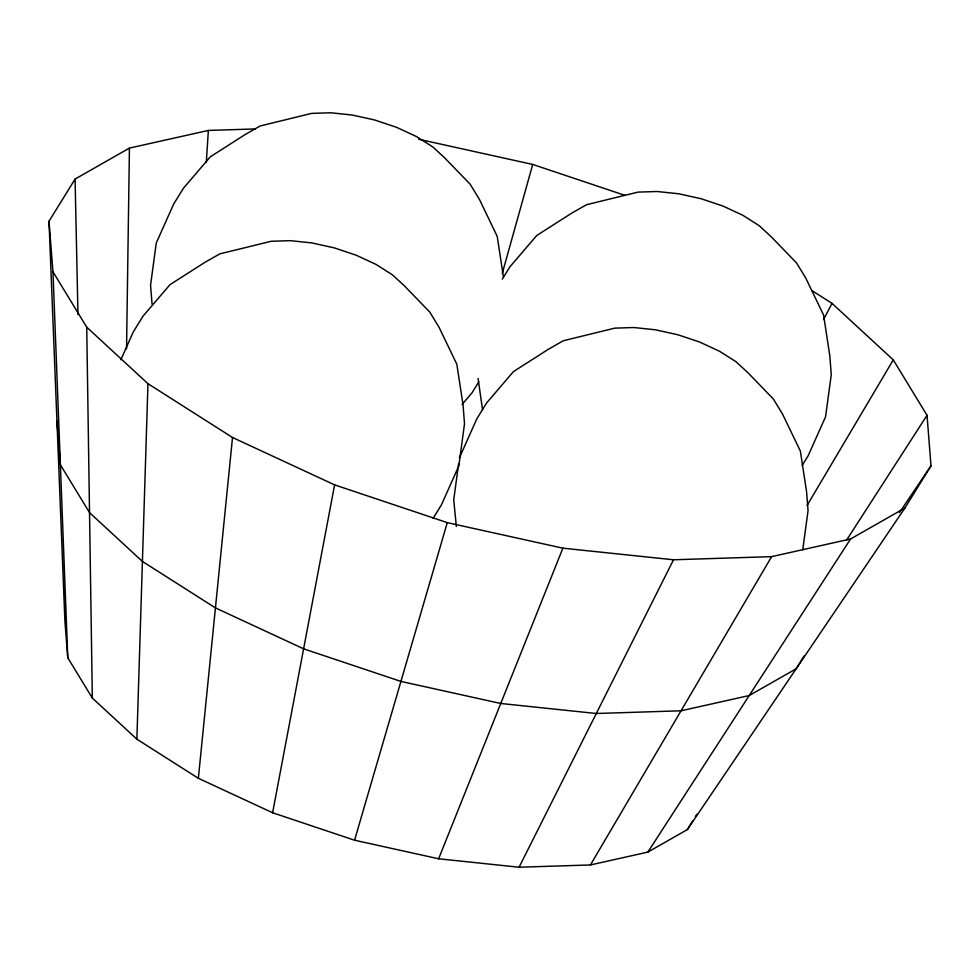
<?xml version="1.0" encoding="UTF-8"?>
<svg xmlns="http://www.w3.org/2000/svg" width="980" height="980" viewBox="0 0 980 980"><rect width="100%" height="100%" fill="white"/><g stroke="black" fill="none" stroke-linecap="round" stroke-linejoin="round"><path stroke-width="1.47" d="M126.543 348.831L129.434 148.09L208.373 130.438L255.168 128.944M811.538 290.325L832.032 303.371L893.27 359.893L927.031 415.3L931 465.819L904.92 508.008L687.384 829.57L647.854 852.11L590.45 864.948L519.082 867.227L438.624 858.786L354.564 840.215L272.612 812.751L198.352 778.292L136.869 739.177L147.968 383.707L86.73 327.185L52.969 271.779L49 221.26L75.08 179.071L129.434 148.09M206.29 162.508L208.373 130.438M198.352 778.292L232.517 437.497L147.968 383.707M458.616 463.761L453.716 499.923L456.362 526.407M802.755 549.817L808.059 510.641L806.577 491.678L800.366 451.094L782.604 414.197L773.33 398.97L747.948 372.743L736.041 361.755L719.602 351.305L699.757 342.094L677.854 334.756L655.387 329.782L633.876 327.528L614.803 328.141L563.329 340.734L548.384 349.26L513.508 371.555L486.619 402.952L476.831 418.803L459.436 457.734M272.612 812.751L334.609 484.88L232.517 437.497M502.262 273.42L532.716 164.444L625.167 195.424M354.564 840.215L447.284 522.634L562.888 548.175L673.517 559.776L771.628 556.64L850.567 538.988L904.92 508.008M438.624 858.786L562.888 548.175M120.859 359.746L133.292 331.926L143.08 316.087L169.969 284.678L204.845 262.383L219.79 253.869L271.264 241.264L290.337 240.664L311.848 242.918L334.315 247.879L356.218 255.217L376.063 264.429L392.502 274.89L404.409 285.878L429.791 312.093L439.065 327.332L456.827 364.217L463.038 404.801L464.52 423.777L458.812 465.953L441.416 504.896L433.123 518.298M519.082 867.227L673.517 559.776M823.567 319.541L832.032 303.371M590.45 864.948L771.628 556.64M807.067 505.46L893.27 359.893M502.299 279.116L509.833 266.928L536.721 235.519L571.597 213.224L586.542 204.71L638.017 192.117L657.09 191.504L678.601 193.758L701.067 198.72L722.971 206.057L742.816 215.269L759.255 225.731L771.162 236.719L796.544 262.934L805.817 278.173L823.58 315.058L829.791 355.642L831.273 374.617L825.564 416.794L808.169 455.737L802.142 465.488M478.779 381.882L472.005 392.858L462.046 404.483M687.384 829.57L692.909 820.628M695.286 816.793L696.866 814.233M804.2 655.779L796.152 668.789L749.21 695.543L681.039 710.794L596.293 713.501L500.755 703.481L400.93 681.418L303.604 648.821L215.441 607.894L142.419 561.442L89.535 512.626L60.38 464.777L56.95 421.143M846.708 539.907L927.031 415.3M647.854 852.11L850.567 538.988M899.518 512.503L931 465.819M418.595 139.221L532.716 164.444M334.609 484.88L447.284 522.634M49 221.26L64.9 621.026L67.779 657.764L92.328 698.066L136.869 739.177M503.414 276.911L497.203 236.339L479.453 199.442L470.167 184.216L444.785 157.988L432.891 147L416.451 136.551L396.606 127.339L374.691 119.989L352.224 115.028L330.713 112.774L311.64 113.386L260.178 125.979L245.233 134.493L210.345 156.788L183.468 188.197L173.668 204.048L156.273 242.979L150.565 285.168L152.047 304.131M482.564 409.922L478.081 378.488M52.969 271.779L67.779 657.764M75.08 179.071L77.971 314.641M86.73 327.185L92.328 698.066"/></g></svg>
